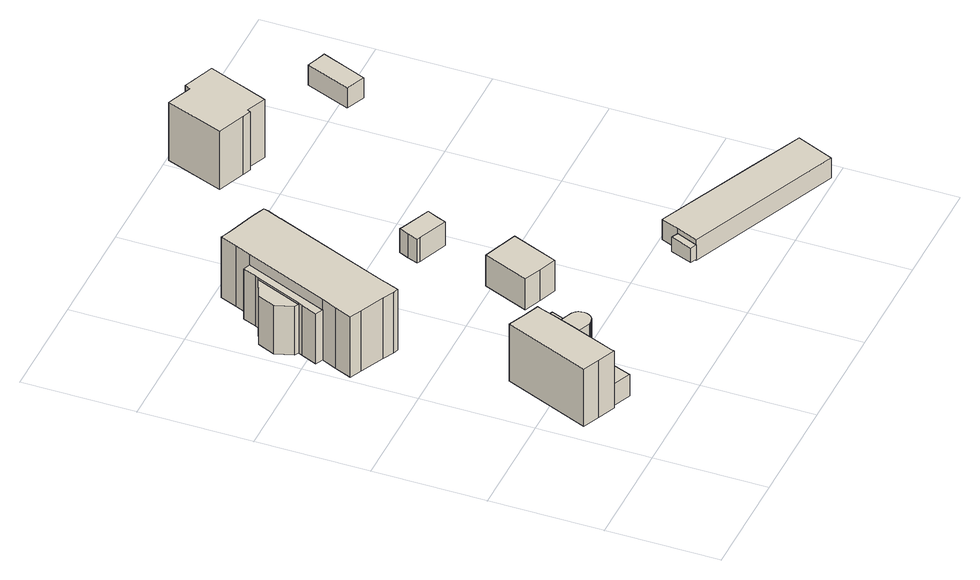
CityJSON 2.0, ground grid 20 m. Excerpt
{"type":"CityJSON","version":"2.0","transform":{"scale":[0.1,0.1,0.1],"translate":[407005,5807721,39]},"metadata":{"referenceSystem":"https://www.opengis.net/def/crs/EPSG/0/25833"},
"CityObjects":{
"building1":{"type":"Building","attributes":{"Gemeindeschluessel":"11000009","function":"31001_1010"},"address":[{"country":"Germany","locality":"Berlin","thoroughfareNumber":"5 (4)","thoroughfareName":"Straße zum Müggelturm"}],"children":["building1-1","building1-2"]},
"building1-1":{"type":"BuildingPart","attributes":{"BezugspunktDach":"2200","measuredHeight":13.5,"storeysAboveGround":2},"parents":["building1"],"geometry":[{"type":"MultiSurface","lod":"1","boundaries":[[[0,1,2,3,4,5,6,7,8,9]],[[10,11,12,13,14,15,16,17,18,19]],[[10,19,9,8]],[[11,10,8,7]],[[12,11,7,6]],[[13,12,6,5]],[[14,13,5,4]],[[15,20,21,4,3]],[[16,15,3,2]],[[17,16,2,1]],[[18,17,1,0]],[[19,18,0,9]],[[21,20,15,14]]]}]},
"building1-2":{"type":"BuildingPart","attributes":{"BezugspunktDach":"2200","measuredHeight":9.54,"storeysAboveGround":2},"parents":["building1"],"geometry":[{"type":"Solid","lod":"1","boundaries":[[[[22,23,24,25,26,27,28,29,30,31,32,33,21,20]],[[14,34,35,36,37,38,39,40,41,42,43,44,45,15]],[[34,14,21,33]],[[35,34,33,32]],[[36,35,32,31]],[[37,36,31,30]],[[38,37,30,29]],[[39,38,29,28]],[[40,39,28,27]],[[41,40,27,26]],[[42,41,26,25]],[[43,42,25,24]],[[44,43,24,23]],[[45,44,23,22]],[[15,45,22,20]],[[15,20,21,14]]]]}]},
"building2":{"type":"Building","attributes":{"Gemeindeschluessel":"11000009","BezugspunktDach":"2200","function":"31001_2000","measuredHeight":4.27,"storeysAboveGround":1},"address":[{"country":"Germany","locality":"Berlin","thoroughfareNumber":"5 (6)","thoroughfareName":"Straße zum Müggelturm"}],"geometry":[{"type":"Solid","lod":"1","boundaries":[[[[46,47,48,49,50,51]],[[52,53,54,55,56,57]],[[52,57,51,50]],[[53,52,50,49]],[[54,53,49,48]],[[55,54,48,47]],[[56,55,47,46]],[[57,56,46,51]]]]}]},
"building3":{"type":"Building","attributes":{"Gemeindeschluessel":"11000009","BezugspunktDach":"2200","function":"31001_2000","measuredHeight":8.99,"storeysAboveGround":1},"address":[{"country":"Germany","locality":"Berlin","thoroughfareNumber":"5 (5)","thoroughfareName":"Straße zum Müggelturm"}],"geometry":[{"type":"Solid","lod":"1","boundaries":[[[[58,59,60,61,62]],[[63,64,65,66,67]],[[63,67,62,61]],[[64,63,61,60]],[[65,64,60,59]],[[66,65,59,58]],[[67,66,58,62]]]]}]},
"building4":{"type":"Building","attributes":{"Gemeindeschluessel":"11000009","function":"31001_2000"},"address":[{"country":"Germany","locality":"Berlin","thoroughfareNumber":"5 (1)","thoroughfareName":"Straße zum Müggelturm"}],"children":["building4-1","building4-2","building4-3"]},
"building4-1":{"type":"BuildingPart","attributes":{"BezugspunktDach":"2200","measuredHeight":14.32,"storeysAboveGround":2},"parents":["building4"],"geometry":[{"type":"MultiSurface","lod":"1","boundaries":[[[68,69,70,71,72,73,74,75,76,77,78,79,80,81,82,83,84,85,86,87]],[[88,89,90,91,92,93,94,95,96,97,98,99,100,101,102,103,104,105,106,107]],[[88,107,87,86]],[[89,88,86,85]],[[90,108,109,85,84]],[[91,90,84,83]],[[92,91,83,82]],[[93,92,82,81]],[[94,93,81,80]],[[95,94,80,79]],[[96,95,79,78]],[[97,96,78,77]],[[98,97,77,76]],[[99,98,76,75]],[[100,99,75,74]],[[101,100,74,73]],[[102,101,73,72]],[[103,102,72,71]],[[104,103,71,70]],[[105,104,70,69]],[[106,105,69,68]],[[107,106,68,87]],[[89,110,109,108,90]]]}]},
"building4-2":{"type":"BuildingPart","attributes":{"BezugspunktDach":"2200","measuredHeight":10.09,"storeysAboveGround":2},"parents":["building4"],"geometry":[{"type":"MultiSurface","lod":"1","boundaries":[[[109,108,111,112,113,114,115,116]],[[117,118,119,120,121,90,89,122]],[[117,122,116,115]],[[118,117,115,114]],[[123,124,114,113]],[[120,119,113,112]],[[121,120,112,111]],[[90,121,111,108]],[[122,89,109,116]],[[119,118,124,123]],[[90,108,109,89]]]}]},
"building4-3":{"type":"BuildingPart","attributes":{"BezugspunktDach":"2200","measuredHeight":9.83,"storeysAboveGround":2},"parents":["building4"],"geometry":[{"type":"MultiSurface","lod":"1","boundaries":[[[125,124,123,126,127]],[[128,119,118,129,130]],[[128,130,127,126]],[[119,128,126,123]],[[129,118,124,125]],[[130,129,125,127]],[[131,118,119,123,124]]]}]},
"building5":{"type":"Building","attributes":{"Gemeindeschluessel":"11000009","BezugspunktDach":"2200","function":"31001_2000","measuredHeight":8.01,"storeysAboveGround":1},"address":[{"country":"Germany","locality":"Berlin","thoroughfareNumber":"5 (3)","thoroughfareName":"Straße zum Müggelturm"}],"geometry":[{"type":"Solid","lod":"1","boundaries":[[[[132,133,134,135,136,137]],[[138,139,140,141,142,143]],[[138,143,137,136]],[[139,138,136,135]],[[140,139,135,134]],[[141,140,134,133]],[[142,141,133,132]],[[143,142,132,137]]]]}]},
"building6":{"type":"Building","attributes":{"Gemeindeschluessel":"11000009","BezugspunktDach":"2200","function":"31001_2000","measuredHeight":6.31,"storeysAboveGround":1},"address":[{"country":"Germany","locality":"Berlin","thoroughfareNumber":"5 (2)","thoroughfareName":"Straße zum Müggelturm"}],"geometry":[{"type":"Solid","lod":"1","boundaries":[[[[144,145,146,147,148,149,150,151]],[[152,153,154,155,156,157,158,159]],[[152,159,151,150]],[[153,152,150,149]],[[154,153,149,148]],[[155,154,148,147]],[[156,155,147,146]],[[157,156,146,145]],[[158,157,145,144]],[[159,158,144,151]]]]}]},
"building7":{"type":"Building","attributes":{"Gemeindeschluessel":"11000009","BezugspunktDach":"2200","function":"51009_1610","measuredHeight":2.85,"storeysAboveGround":0},"address":[{"country":"Germany","locality":"Berlin"}],"geometry":[{"type":"Solid","lod":"1","boundaries":[[[[160,161,162,163]],[[164,165,166,167]],[[164,167,163,162]],[[165,164,162,161]],[[166,165,161,160]],[[167,166,160,163]]]]}]},
"building8":{"type":"Building","attributes":{"Gemeindeschluessel":"11000009","BezugspunktDach":"2200","function":"31001_1010","measuredHeight":4.41,"storeysAboveGround":1},"address":[{"country":"Germany","locality":"Berlin","thoroughfareNumber":"5 (10)","thoroughfareName":"Straße zum Müggelturm"}],"geometry":[{"type":"Solid","lod":"1","boundaries":[[[[168,169,170,171,172,173]],[[174,175,176,177,178,179]],[[174,179,173,172]],[[175,174,172,171]],[[176,175,171,170]],[[177,176,170,169]],[[178,177,169,168]],[[179,178,168,173]]]]}]},
"building9":{"type":"Building","attributes":{"Gemeindeschluessel":"11000009","BezugspunktDach":"2200","function":"31001_1010","measuredHeight":13.71,"storeysAboveGround":3},"address":[{"country":"Germany","locality":"Berlin","thoroughfareNumber":"5","thoroughfareName":"Straße zum Müggelturm"}],"geometry":[{"type":"Solid","lod":"1","boundaries":[[[[180,181,182,183,184,185,186,187,188,189,190,191]],[[192,193,194,195,196,197,198,199,200,201,202,203]],[[192,203,191,190]],[[193,192,190,189]],[[194,193,189,188]],[[195,194,188,187]],[[196,195,187,186]],[[197,196,186,185]],[[198,197,185,184]],[[199,198,184,183]],[[200,199,183,182]],[[201,200,182,181]],[[202,201,181,180]],[[203,202,180,191]]]]}]},
"building10":{"type":"Building","attributes":{"Gemeindeschluessel":"11000009","BezugspunktDach":"2200","function":"31001_2000","measuredHeight":4.73,"storeysAboveGround":1},"address":[{"country":"Germany","locality":"Berlin","thoroughfareNumber":"5 (9)","thoroughfareName":"Straße zum Müggelturm"}],"geometry":[{"type":"Solid","lod":"1","boundaries":[[[[204,205,206,207,208]],[[209,210,211,212,213]],[[209,213,208,207]],[[210,209,207,206]],[[211,210,206,205]],[[212,211,205,204]],[[213,212,204,208]]]]}]}
},
"vertices":[
[63,117,118],[94,103,118],[96,110,118],[128,191,118],[142,228,118],[150,251,118],[153,258,118],[124,270,118],[95,283,118],[32,130,118],[95,283,3],[124,270,3],[153,258,3],[150,251,3],[142,228,3],[128,191,3],[96,110,3],[94,103,3],[63,117,3],[32,130,3],[128,191,98],[142,228,98],
[166,175,98],[171,175,98],[176,176,98],[180,177,98],[185,181,98],[188,185,98],[190,189,98],[191,194,98],[190,199,98],[189,204,98],[186,208,98],[182,212,98],[182,212,3],[186,208,3],[189,204,3],[190,199,3],[191,194,3],[190,189,3],[188,185,3],[185,181,3],[180,177,3],[176,176,3],[171,175,3],[166,175,3],
[134,93,44],[138,104,44],[156,151,44],[166,175,44],[128,191,44],[96,110,44],[128,191,1],[166,175,1],[156,151,1],[138,104,1],[134,93,1],[96,110,1],
[167,218,94],[171,228,94],[177,243,94],[152,254,94],[142,228,94],[152,254,4],[177,243,4],[171,228,4],[167,218,4],[142,228,4],
[26,508,128],[69,488,128],[89,478,128],[98,475,128],[107,498,128],[111,509,128],[195,715,128],[195,716,128],[206,742,128],[208,749,128],[201,752,128],[184,759,128],[139,775,128],[122,782,128],[116,784,128],[104,754,128],[92,726,128],[29,575,128],[17,548,128],[5,518,128],[17,548,6],[29,575,6],[92,726,6],[104,754,6],[116,784,6],[122,782,6],[139,775,6],[184,759,6],[201,752,6],[208,749,6],[206,742,6],[195,716,6],[195,715,6],[111,509,6],[107,498,6],[98,475,6],[89,478,6],[69,488,6],[26,508,6],[5,518,6],[92,726,107],[29,575,107],[29,575,36],
[79,731,107],[69,706,107],[66,701,107],[31,617,107],[28,610,107],[16,582,107],[28,610,6],[31,617,6],[66,701,6],[69,706,6],[79,731,6],[16,582,6],[66,701,104],[31,617,104],
[24,621,104],[28,684,104],[14,653,104],[28,684,6],[24,621,6],[14,653,6],[31,617,17],
[300,314,68],[331,302,68],[364,384,68],[333,396,68],[302,408,68],[269,327,68],[302,408,6],[333,396,6],[364,384,6],[331,302,6],[300,314,6],[269,327,6],
[310,523,63],[362,502,63],[369,520,63],[377,537,63],[324,559,63],[319,562,63],[311,544,63],[304,526,63],[311,544,15],[319,562,15],[324,559,15],[377,537,15],[369,520,15],[362,502,15],[310,523,15],[304,526,15],
[488,124,37],[504,162,37],[492,168,37],[477,129,37],[492,168,8],[504,162,8],[488,124,8],[477,129,8],
[763,6,47],[791,72,47],[694,115,47],[517,194,47],[504,162,47],[488,124,47],[504,162,6],[517,194,6],[694,115,6],[791,72,6],[763,6,6],[488,124,6],
[408,866,133],[423,860,133],[426,866,133],[461,851,133],[476,889,133],[485,912,133],[503,959,133],[452,979,133],[446,981,133],[441,971,133],[397,989,133],[358,886,133],[397,989,16],[441,971,16],[446,981,16],[452,979,16],[503,959,16],[485,912,16],[476,889,16],[461,851,16],[426,866,16],[423,860,16],[408,866,16],[358,886,16],
[656,761,61],[688,842,61],[671,848,61],[653,855,61],[622,776,61],[653,855,20],[671,848,20],[688,842,20],[656,761,20],[622,776,20]
]}
